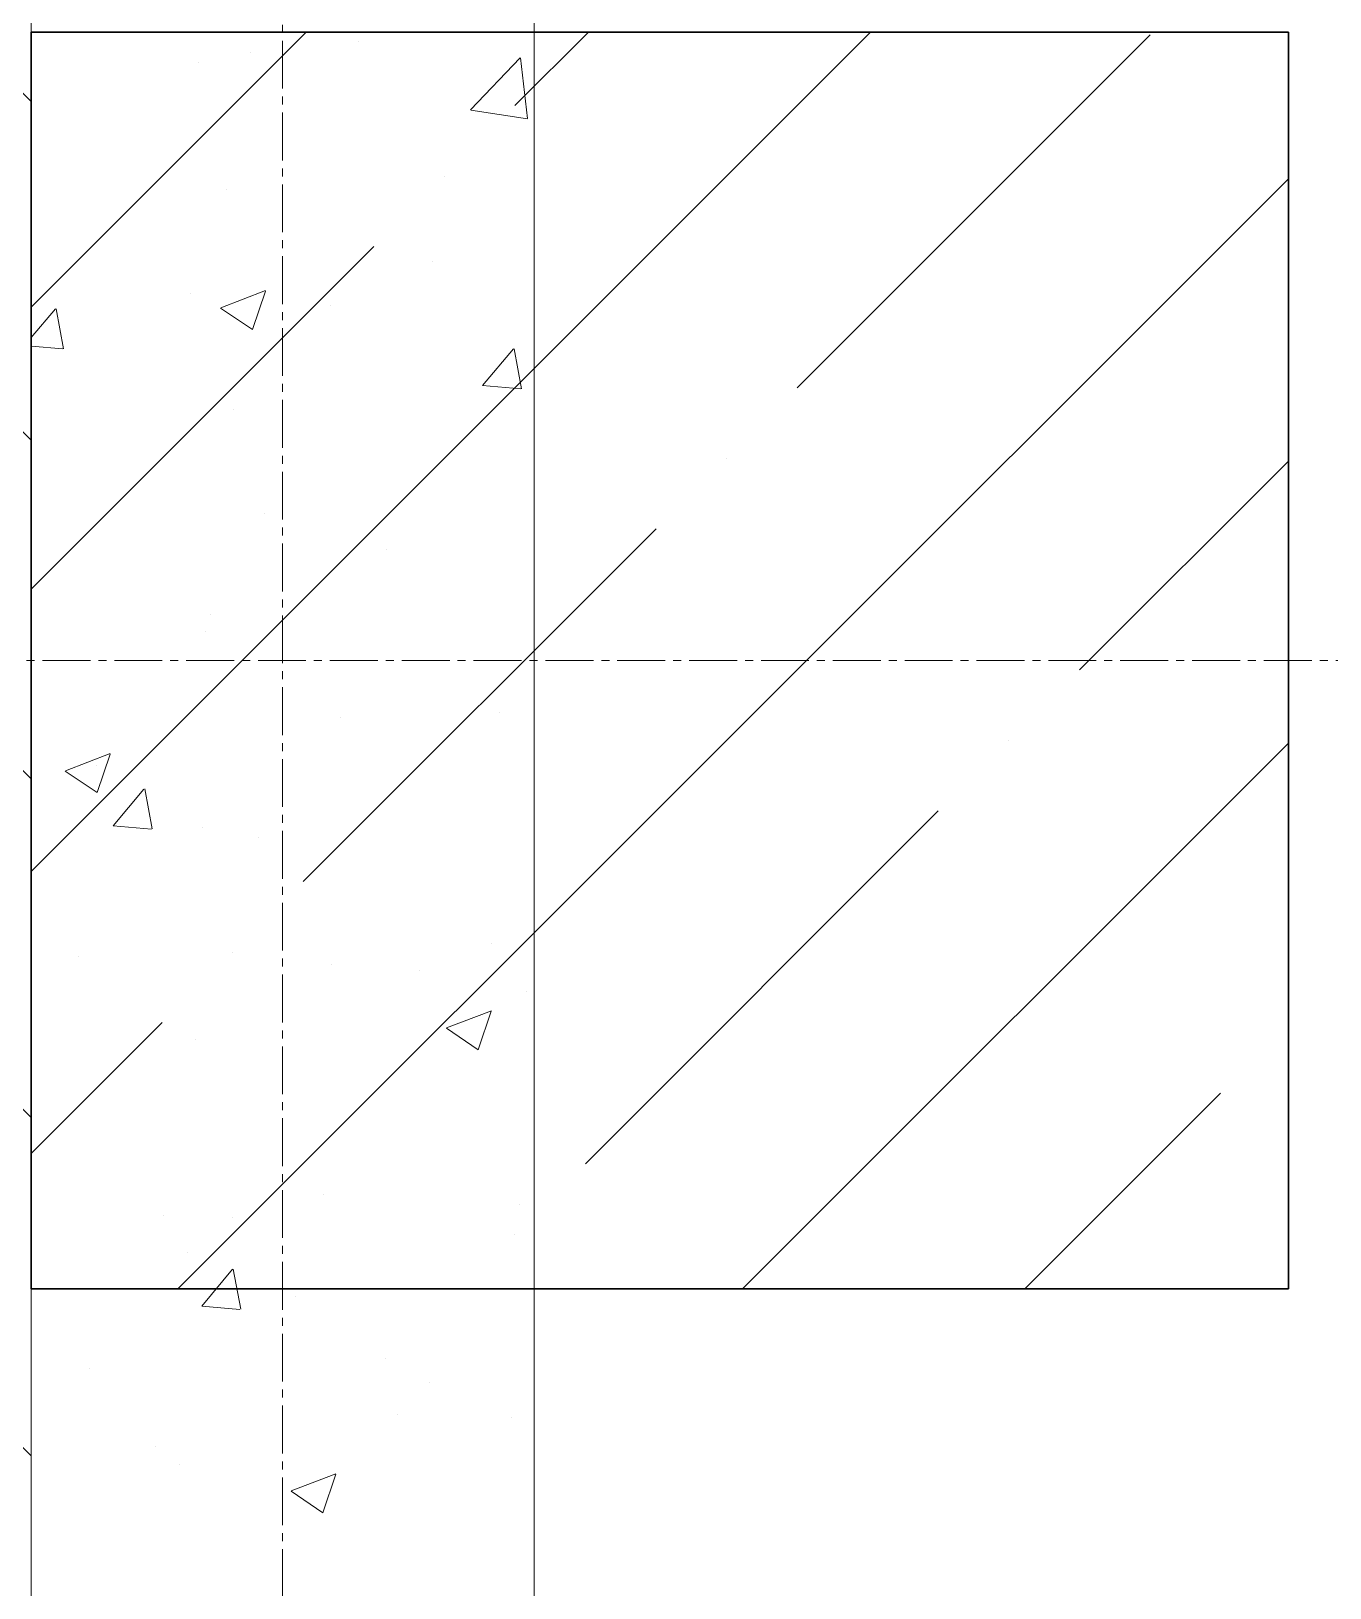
# Model space of a CAD drawing. Header units: millimetres. Extents: x 470010 to 1231400, y -134005 to 421770.
# Drawn here: x 672774 to 673290, y -11780 to -11161 of the extents above; entities that cross this region are included whole.
import ezdxf
from ezdxf.enums import TextEntityAlignment as Align

# ---------------------------------------------------------------- set-up
doc = ezdxf.new("R2010")
doc.units = ezdxf.units.MM
doc.linetypes.add('CENTER2', pattern=[28.575, 19.05, -3.175, 3.175, -3.175])
doc.linetypes.add('HIDDEN2', pattern=[4.7625, 3.175, -1.5875])
doc.layers.get('Defpoints').update_dxf_attribs({"color": 140})
for name, color, linetype, lineweight in [('АР_Колонны', 70, 'Continuous', 30), ('АР_Стены ЖБ', 7, 'Continuous', 35), ('АР_Стены ПЕНОблок', 52, 'Continuous', 20), ('АР_Утеплитель', 31, 'Continuous', 0), ('АР_Штриховка', 8, 'Continuous', 0)]:
    doc.layers.add(name, color=color, linetype=linetype, lineweight=lineweight)
doc.layers.add('РД_Оси_100', color=7, linetype='Continuous', lineweight=0, true_color=0x525252)
doc.styles.add('style1', font='ARIALN.TTF')

# ---------------------------------------------------------------- blocks, each defined once
blk = doc.blocks.new('СОШ_2200_АР_ОСИ_М100_28.05.24')
at = {"layer": 'РД_Оси_100', "color": 251, "linetype": 'CENTER2', "true_color": 0x636466}
for p, q in [((0, -6155), (0, 139938.679)), ((119910, 82200), (-5954.958, 82200))]:
    blk.add_line(p, q, dxfattribs=at)
blk = doc.blocks.new('A$C9108343f')
at = {"layer": 'АР_Колонны', "color": 18, "linetype": 'HIDDEN2', "lineweight": 25, "true_color": 0x000000}
for p, q in [((7054.96, 89205), (7554.96, 89205)), ((7054.96, 88705), (7054.96, 89205)), ((7554.96, 89205), (7554.96, 88705)), ((7554.96, 88705), (7054.96, 88705))]:
    blk.add_line(p, q, dxfattribs=at)
at = {"layer": 'АР_Колонны', "color": 18, "linetype": 'Continuous', "lineweight": 15, "true_color": 0x000000}
for p, q in [((7554.96, 89205), (7054.96, 89205)), ((7054.96, 89205), (7054.96, 88705)), ((7554.96, 89205), (7054.96, 89205)), ((7054.96, 89205), (7054.96, 88705)), ((7554.96, 88705), (7554.96, 89205)), ((7554.96, 88705), (7554.96, 89205)), ((7054.96, 88705), (7554.96, 88705)), ((7054.96, 88705), (7554.96, 88705))]:
    blk.add_line(p, q, dxfattribs=at)
at = {"layer": 'АР_Стены ЖБ', "color": 18, "linetype": 'Continuous', "lineweight": 30, "true_color": 0x000000}
for p, q in [((7554.96, 89205), (7054.96, 89205)), ((7054.96, 89205), (7054.96, 88705)), ((7554.96, 88705), (7554.96, 89205)), ((7054.96, 88705), (7554.96, 88705))]:
    blk.add_line(p, q, dxfattribs=at)
at = {"layer": 'АР_Стены ПЕНОблок', "color": 18, "linetype": 'Continuous', "lineweight": 20, "true_color": 0x000000}
for p, q in [((7054.96, 97555), (7054.96, 21355)), ((7254.96, 21355), (7254.96, 97555))]:
    blk.add_line(p, q, dxfattribs=at)
at = {"layer": 'АР_Утеплитель', "color": 18, "linetype": 'Continuous', "lineweight": 0, "true_color": 0x000000}
blk.add_line((7054.96, 21355), (7054.96, 97555), dxfattribs=at)
at = {"layer": 'АР_Штриховка', "color": 18, "linetype": 'Continuous', "lineweight": 0, "true_color": 0x000000}
for p, q in [((7054.96, 89177.36), (6904.96, 89327.36)), ((7185.24, 89201.18), (7185.24, 89201.18)), ((7054.96, 89042.66), (6904.96, 89192.66)), ((7121.65, 89192.81), (7121.65, 89192.81)), ((7142.37, 89197.01), (7142.37, 89197.01)), ((7229.72, 89174.08), (7249.51, 89194.7)), ((7252.39, 89170.59), (7249.59, 89194.71)), ((7229.78, 89173.95), (7252.37, 89170.45)), ((7132.52, 89142.32), (7132.52, 89142.32)), ((7214.62, 89113.66), (7214.62, 89113.66)), ((7118.42, 89101), (7118.42, 89101)), ((7130.4, 89095.32), (7148.18, 89102.15)), ((7142.98, 89086.63), (7148.13, 89101.98)), ((7054.96, 89083.44), (7064.58, 89094.92)), ((7067.81, 89079.04), (7064.87, 89094.96)), ((7130.33, 89095.16), (7142.96, 89086.63)), ((7173.87, 89096.29), (7173.87, 89096.29)), ((7054.96, 89080.09), (7067.52, 89078.99)), ((7234.52, 89064.38), (7246.77, 89078.98)), ((7249.99, 89063.1), (7247.05, 89079.03)), ((7234.52, 89064.38), (7249.7, 89063.05)), ((7054.96, 88907.95), (6904.96, 89057.95)), ((7129.43, 89057.76), (7129.43, 89057.76)), ((7135.61, 89054.86), (7135.61, 89054.86)), ((7147.8, 89013.48), (7147.8, 89013.48)), ((7196.48, 88999.09), (7196.48, 88999.09)), ((7126.35, 88973.21), (7126.35, 88973.21)), ((7124.41, 88966.49), (7124.41, 88966.49)), ((7177.96, 88932.37), (7177.96, 88932.37)), ((7241.39, 88934.42), (7241.39, 88934.42)), ((7054.96, 88773.25), (6904.96, 88923.25)), ((7068.6, 88911.13), (7086.38, 88917.96)), ((7080.98, 88913.3), (7080.98, 88913.3)), ((7081.18, 88902.44), (7086.33, 88917.79)), ((7068.52, 88910.97), (7081.16, 88902.45)), ((7087.58, 88889.27), (7099.83, 88903.86)), ((7103.05, 88887.99), (7100.11, 88903.91)), ((7087.58, 88889.26), (7102.76, 88887.93)), ((7123.26, 88888.65), (7123.26, 88888.65)), ((7145.35, 88884.77), (7145.35, 88884.77)), ((7238.16, 88842.61), (7238.16, 88842.61)), ((7073.88, 88837.38), (7073.88, 88837.38)), ((7174.57, 88834.24), (7174.57, 88834.24)), ((7209.47, 88831.65), (7209.47, 88831.65)), ((7252.09, 88823.14), (7252.09, 88823.14)), ((7220.21, 88808.87), (7238, 88815.69)), ((7232.79, 88800.18), (7237.94, 88815.52)), ((7220.14, 88808.7), (7232.77, 88800.18)), ((7120.17, 88804.1), (7120.17, 88804.1)), ((7054.96, 88638.55), (6904.96, 88788.55)), ((7171.34, 88742.43), (7171.34, 88742.43)), ((7107.75, 88734.06), (7107.75, 88734.06)), ((7134.86, 88733.22), (7134.86, 88733.22)), ((7249, 88738.59), (7249, 88738.59)), ((7117.08, 88719.54), (7117.08, 88719.54)), ((7122.82, 88698.21), (7135.07, 88712.8)), ((7138.29, 88696.93), (7135.36, 88712.85)), ((7160, 88701.86), (7160, 88701.86)), ((7122.82, 88698.2), (7138.01, 88696.88)), ((7195.73, 88677.45), (7195.73, 88677.45)), ((7077.97, 88673.47), (7077.97, 88673.47)), ((7213.56, 88667.74), (7213.56, 88667.74)), ((7200.72, 88654.92), (7200.72, 88654.92)), ((7245.92, 88654.03), (7245.92, 88654.03)), ((7104.52, 88642.25), (7104.52, 88642.25)), ((7113.99, 88634.99), (7113.99, 88634.99)), ((7158.41, 88624.68), (7176.19, 88631.5)), ((7170.99, 88615.99), (7176.14, 88631.34)), ((7158.34, 88624.52), (7170.97, 88615.99))]:
    blk.add_line(p, q, dxfattribs=at)
at = {"layer": 'АР_Штриховка', "color": 18, "linetype": 'Continuous', "lineweight": 5, "true_color": 0x000000}
for p, q in [((7054.96, 89095.62), (7164.34, 89205)), ((7054.96, 88871.11), (7388.84, 89205)), ((7247.37, 89175.78), (7276.59, 89205)), ((7359.62, 89063.53), (7499.94, 89203.84)), ((7219.31, 89147.72), (7219.31, 89147.72)), ((7113.35, 88705), (7554.96, 89146.61)), ((7054.96, 88983.37), (7191.24, 89119.65)), ((7331.56, 89035.46), (7331.56, 89035.46)), ((7471.88, 88951.27), (7554.96, 89034.35)), ((7163.18, 88867.08), (7303.5, 89007.4)), ((7337.86, 88705), (7554.96, 88922.1)), ((7443.81, 88923.21), (7443.81, 88923.21)), ((7275.43, 88754.83), (7415.75, 88895.15)), ((7135.12, 88839.02), (7135.12, 88839.02)), ((7054.96, 88758.86), (7107.05, 88810.96)), ((7450.11, 88705), (7528, 88782.89)), ((7247.37, 88726.77), (7247.37, 88726.77))]:
    blk.add_line(p, q, dxfattribs=at)
at = {"layer": 'РД_Оси_100'}
blk.add_blockref('СОШ_2200_АР_ОСИ_М100_28.05.24', (7154.96, 6755), dxfattribs=at)
at = {"layer": 'Defpoints', "color": 18, "true_color": 0x000000, "style": 'style1'}
for p in [(143949.34, 316089.12), (143974.98, 281639.5), (143890.4, 273244.71), (143839.99, 264276.81), (143967.75, 254892.38), (12251.96, 104178.14), (12382.58, 96023.14)]:
    blk.add_attdef('АР-ПОМЕЩЕНИЕ:НАИМЕНОВАНИЕ', text='', height=100, dxfattribs=at).set_placement(p, align=Align.MIDDLE)
at = {"layer": 'Defpoints', "color": 18, "true_color": 0x000000, "style": 'style1', "flags": 8}
for p in [(143951.3, 279099.09), (143848.34, 269251.11), (143875.33, 260094.25), (144049.74, 250824.7), (163419.28, 238153.36), (155897.46, 237965.97), (183037.2, 237965.97), (143342.94, 237876.19)]:
    blk.add_attdef('АР-ПОМЕЩЕНИЕ:НАИМЕНОВАНИЕ', text='', height=100, dxfattribs=at).set_placement(p, align=Align.MIDDLE)

msp = doc.modelspace()

# ---------------------------------------------------------------- linework, layer by layer
at = {"layer": 'АР_Колонны', "color": 18, "linetype": 'HIDDEN2', "lineweight": 25, "true_color": 0x000000}
for p, q in [((672773.57, -11161.242), (673273.57, -11161.242)), ((672773.57, -11661.242), (672773.57, -11161.242)), ((673273.57, -11161.242), (673273.57, -11661.242)), ((673273.57, -11661.242), (672773.57, -11661.242))]:
    msp.add_line(p, q, dxfattribs=at)
at = {"layer": 'АР_Колонны', "color": 18, "linetype": 'Continuous', "lineweight": 15, "true_color": 0x000000}
for p, q in [((673273.57, -11161.242), (672773.57, -11161.242)), ((672773.57, -11161.242), (672773.57, -11661.242)), ((673273.57, -11161.242), (672773.57, -11161.242)), ((672773.57, -11161.242), (672773.57, -11661.242)), ((673273.57, -11661.242), (673273.57, -11161.242)), ((673273.57, -11661.242), (673273.57, -11161.242)), ((672773.57, -11661.242), (673273.57, -11661.242)), ((672773.57, -11661.242), (673273.57, -11661.242))]:
    msp.add_line(p, q, dxfattribs=at)
at = {"layer": 'АР_Стены ЖБ', "color": 18, "linetype": 'Continuous', "lineweight": 30, "true_color": 0x000000}
for p, q in [((673273.57, -11161.242), (672773.57, -11161.242)), ((672773.57, -11161.242), (672773.57, -11661.242)), ((673273.57, -11661.242), (673273.57, -11161.242)), ((672773.57, -11661.242), (673273.57, -11661.242))]:
    msp.add_line(p, q, dxfattribs=at)
at = {"layer": 'АР_Стены ПЕНОблок', "color": 18, "linetype": 'Continuous', "lineweight": 20, "true_color": 0x000000}
for p, q in [((672773.57, -2811.242), (672773.57, -79011.242)), ((672973.57, -79011.242), (672973.57, -2811.242))]:
    msp.add_line(p, q, dxfattribs=at)
at = {"layer": 'АР_Утеплитель', "color": 18, "linetype": 'Continuous', "lineweight": 0, "true_color": 0x000000}
msp.add_line((672773.57, -79011.242), (672773.57, -2811.242), dxfattribs=at)
at = {"layer": 'АР_Штриховка', "color": 18, "linetype": 'Continuous', "lineweight": 0, "true_color": 0x000000}
for p, q in [((672773.57, -11188.88), (672623.57, -11038.88)), ((672948.334, -11192.163), (672968.118, -11171.544)), ((672971.005, -11195.657), (672968.199, -11171.535)), ((672773.57, -11323.584), (672623.57, -11173.584)), ((672948.394, -11192.289), (672970.984, -11195.793)), ((672849.012, -11270.923), (672866.797, -11264.096)), ((672861.589, -11279.613), (672866.74, -11264.264)), ((672848.939, -11271.086), (672861.573, -11279.608)), ((672773.57, -11282.797), (672783.195, -11271.326)), ((672786.42, -11287.199), (672783.483, -11271.278)), ((672773.57, -11286.153), (672786.132, -11287.252)), ((672953.135, -11301.858), (672965.38, -11287.265)), ((672968.604, -11303.138), (672965.667, -11287.217)), ((672953.135, -11301.863), (672968.317, -11303.191)), ((672773.57, -11458.288), (672623.57, -11308.288)), ((672773.57, -11592.991), (672623.57, -11442.991)), ((672787.21, -11455.111), (672804.995, -11448.284)), ((672799.787, -11463.801), (672804.937, -11448.452)), ((672787.137, -11455.274), (672799.771, -11463.796)), ((672806.194, -11476.976), (672818.439, -11462.383)), ((672821.663, -11478.256), (672818.726, -11462.335)), ((672806.193, -11476.981), (672821.375, -11478.309)), ((672938.825, -11557.377), (672956.609, -11550.55)), ((672951.402, -11566.066), (672956.552, -11550.717)), ((672938.751, -11557.539), (672951.386, -11566.061)), ((672773.57, -11727.695), (672623.57, -11577.695)), ((672841.437, -11668.033), (672853.682, -11653.44)), ((672856.906, -11669.313), (672853.969, -11653.391)), ((672841.437, -11668.037), (672856.619, -11669.366)), ((672877.022, -11741.565), (672894.807, -11734.738)), ((672889.6, -11750.254), (672894.75, -11734.905)), ((672876.949, -11741.727), (672889.584, -11750.249))]:
    msp.add_line(p, q, dxfattribs=at)
at = {"layer": 'АР_Штриховка', "color": 18, "linetype": 'Continuous', "lineweight": 5, "true_color": 0x000000}
for p, q in [((672773.57, -11270.622), (672882.95, -11161.242)), ((672773.57, -11495.128), (673107.456, -11161.242)), ((672965.983, -11190.462), (672995.203, -11161.242)), ((673078.236, -11302.716), (673218.553, -11162.399)), ((672831.963, -11661.242), (673273.57, -11219.635)), ((672773.57, -11382.875), (672909.856, -11246.589)), ((673190.489, -11414.969), (673273.57, -11331.888)), ((672881.793, -11499.159), (673022.109, -11358.842)), ((673056.469, -11661.242), (673273.57, -11444.141)), ((672994.046, -11611.412), (673134.363, -11471.095)), ((672773.57, -11607.382), (672825.666, -11555.285)), ((673168.722, -11661.242), (673246.616, -11583.349))]:
    msp.add_line(p, q, dxfattribs=at)

# ---------------------------------------------------------------- block references
msp.add_blockref('A$C9108343f', (665718.612, -100366.242))
at = {"layer": 'РД_Оси_100'}
msp.add_blockref('СОШ_2200_АР_ОСИ_М100_28.05.24', (672873.57, -93611.242), dxfattribs=at)

doc.saveas('drawing.dxf')
